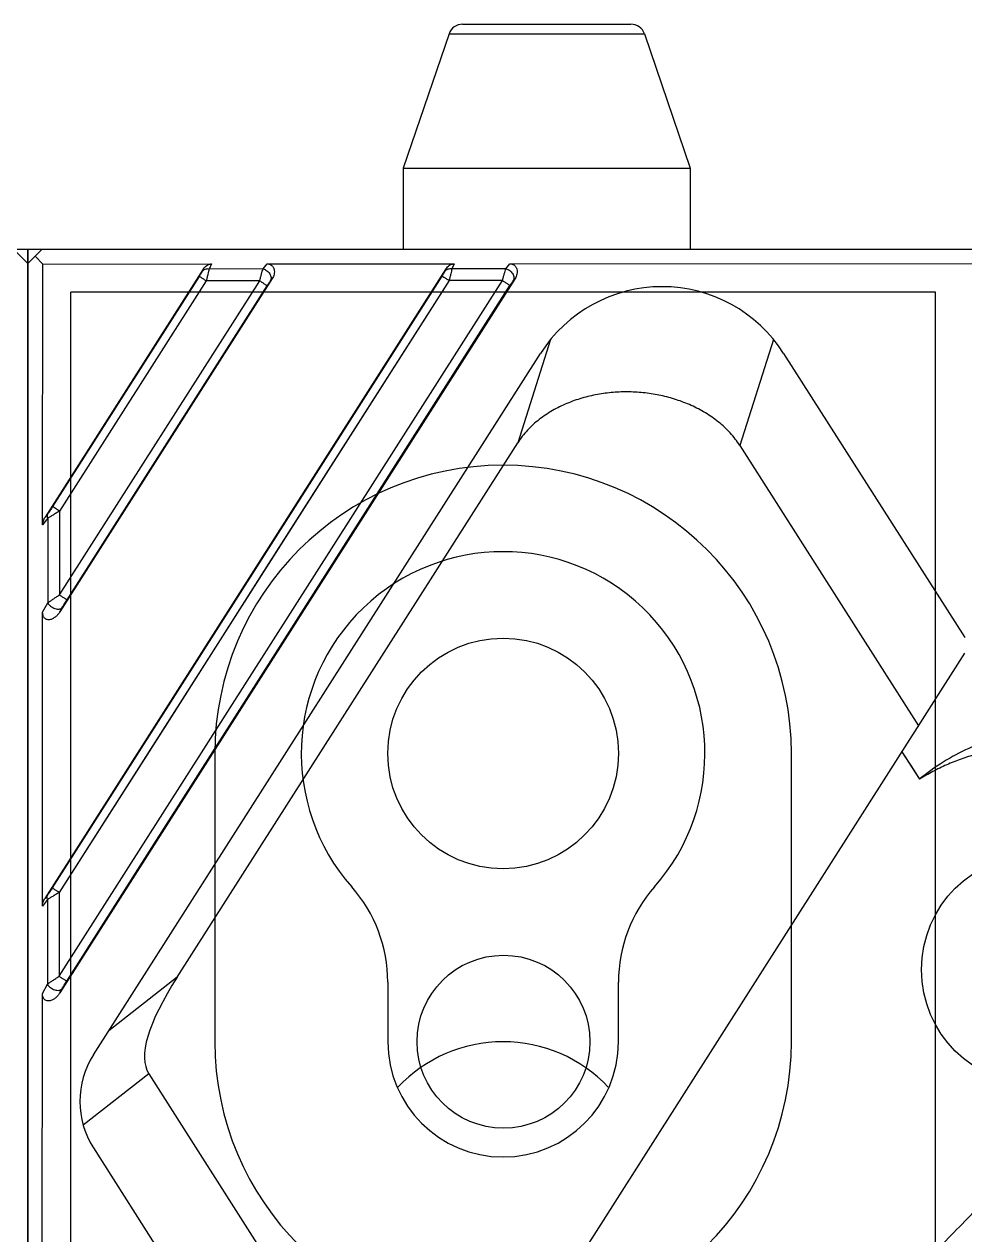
# Model space of a CAD drawing. Header units: millimetres. Extents: x 1409 to 26878, y 589 to 5187.
# Drawn here: x 15404.83 to 15437.46, y 3903.4 to 3945.4 of the extents above; entities that cross this region are included whole.
import ezdxf

# ---------------------------------------------------------------- set-up
doc = ezdxf.new("R2010")
doc.units = ezdxf.units.MM
doc.layers.add('02___PRT_ALL_AXES', color=7, linetype='Continuous')

# ---------------------------------------------------------------- blocks, each defined once
blk = doc.blocks.new('WRSF')
at = {"color": 114, "linetype": 'Continuous', "true_color": 0x139b48}
for p, q in [((12256.57, 6322.063), (12256.57, 6382.063)), ((12286.57, 6382.063), (12256.57, 6382.063)), ((12286.57, 6322.063), (12286.57, 6382.063)), ((12261.57, 6366.063), (12261.57, 6356.063)), ((12281.57, 6356.063), (12281.57, 6366.063)), ((12267.57, 6358.126), (12267.57, 6356.063)), ((12275.57, 6356.063), (12275.57, 6358.126))]:
    blk.add_line(p, q, dxfattribs=at)
for centre, radius, start, end in [((12271.57, 6366.063), 10, 0, 180), ((12271.57, 6366.063), 7, 318.5904, 221.4096), ((12262.57, 6358.126), 5, 0, 41.4096), ((12280.57, 6358.126), 5, 138.5904, 180), ((12271.57, 6356.063), 10, 180, 0), ((12271.57, 6356.063), 4, 180, 0), ((12271.57, 6351.063), 5, 43.1625, 136.8375)]:
    blk.add_arc(centre, radius, start, end, dxfattribs=at)
at = {"layer": '02___PRT_ALL_AXES', "color": 114, "linetype": 'Continuous', "true_color": 0x139b48}
blk.add_circle((12271.57, 6366.063), 4, dxfattribs=at)
blk = doc.blocks.new('*U71')
blk.add_blockref('WRSF', (-12547.57, -6214.325))
blk = doc.blocks.new('*U72')
at = {"color": 0, "linetype": 'ByBlock', "lineweight": -2, "transparency": 16777216}
blk.add_blockref('*U71', (600, 0), dxfattribs=at)
blk = doc.blocks.new('1111')
at = {"color": 7, "linetype": 'Continuous'}
for p, q in [((16017.864, 7059.434), (16023.698, 7059.434)), ((16017.391, 7059.095), (16015.806, 7054.434)), ((16017.391, 7059.095), (16024.171, 7059.095)), ((16024.171, 7059.095), (16025.756, 7054.434)), ((16015.806, 7054.434), (16015.806, 7051.634)), ((16015.806, 7054.434), (16025.756, 7054.434)), ((16025.756, 7054.434), (16025.756, 7051.634)), ((16003.281, 7051.634), (16002.781, 7051.134)), ((16002.781, 6714.134), (16002.781, 7051.634)), ((16002.781, 7051.634), (16602.781, 7051.634)), ((16003.301, 7051.114), (16003.031, 7051.384)), ((16602.781, 7051.134), (16602.281, 7051.634)), ((16602.781, 7051.634), (16602.781, 6714.134)), ((16003.296, 7042.068), (16003.301, 7051.114)), ((16003.301, 7051.114), (16009.152, 7051.117)), ((16017.285, 7050.945), (16003.373, 7029.107)), ((16008.864, 7050.941), (16003.381, 7042.334)), ((16008.864, 7050.94), (16008.82, 7050.847)), ((16009.152, 7051.117), (16009.068, 7050.94)), ((16010.94, 7050.942), (16009.068, 7050.94)), ((16010.94, 7050.942), (16011.082, 7051.118)), ((16011.082, 7051.118), (16017.574, 7051.122)), ((16017.285, 7050.945), (16017.241, 7050.852)), ((16017.574, 7051.122), (16017.49, 7050.946)), ((16019.363, 7050.947), (16017.49, 7050.946)), ((16019.363, 7050.947), (16019.504, 7051.123)), ((16019.504, 7051.123), (16038.237, 7051.134)), ((16017.146, 7050.689), (16003.63, 7029.471)), ((16008.724, 7050.683), (16003.639, 7042.7)), ((16003.867, 7026.402), (16019.248, 7050.54)), ((16017.394, 7050.538), (16003.87, 7029.314)), ((16003.879, 7039.633), (16010.824, 7050.532)), ((16008.97, 7050.531), (16003.881, 7042.545)), ((16019.682, 7050.613), (16003.89, 7025.825)), ((16011.261, 7050.608), (16003.897, 7039.05)), ((16010.824, 7050.532), (16008.97, 7050.531)), ((16017.146, 7050.689), (16010.819, 7040.757)), ((16017.394, 7050.538), (16011.063, 7040.603)), ((16011.196, 7050.527), (16011.261, 7050.608)), ((16019.248, 7050.54), (16017.394, 7050.538)), ((16019.617, 7050.532), (16019.682, 7050.613)), ((16004.132, 7026.239), (16019.504, 7050.369)), ((16004.141, 7039.467), (16011.082, 7050.363)), ((16012.838, 7039.905), (16019.504, 7050.369)), ((16020.916, 7048.5), (16019.773, 7044.911)), ((16028.651, 7048.494), (16027.479, 7044.815)), ((16005.058, 7023.675), (16020.564, 7048.014)), ((16028.998, 7048.014), (16035.281, 7038.152)), ((16007.966, 7026.378), (16019.773, 7044.911)), ((16027.479, 7044.815), (16033.674, 7035.091)), ((16003.475, 7042.457), (16003.381, 7042.334)), ((16003.881, 7042.545), (16003.639, 7042.7)), ((16003.881, 7042.545), (16003.879, 7039.633)), ((16003.472, 7042.3), (16003.296, 7042.068)), ((16003.472, 7042.3), (16003.47, 7039.359)), ((16010.819, 7040.757), (16003.63, 7029.471)), ((16011.063, 7040.603), (16007.679, 7035.292)), ((16007.08, 7030.866), (16012.838, 7039.905)), ((16003.294, 7039.037), (16003.47, 7039.359)), ((16003.897, 7039.05), (16003.977, 7039.196)), ((16003.288, 7028.841), (16003.294, 7039.037)), ((16015.124, 7005.975), (16035.281, 7037.615)), ((16007.679, 7035.292), (16003.87, 7029.314)), ((16033.1, 7034.191), (16033.707, 7033.238)), ((16033.1, 7034.191), (16033.404, 7033.715)), ((16033.404, 7033.715), (16033.707, 7033.238)), ((16004.132, 7026.239), (16007.08, 7030.866)), ((16003.464, 7029.072), (16003.288, 7028.841)), ((16003.467, 7029.231), (16003.373, 7029.107)), ((16003.464, 7029.072), (16003.462, 7026.132)), ((16003.87, 7029.314), (16003.867, 7026.402)), ((16003.286, 7025.81), (16003.462, 7026.132)), ((16007.966, 7026.378), (16005.594, 7024.516)), ((16003.28, 7016.178), (16003.286, 7025.81)), ((16003.89, 7025.825), (16003.969, 7025.969)), ((16006.977, 7023.023), (16004.704, 7021.239)), ((16006.977, 7023.023), (16016.481, 7008.105)), ((16005.058, 7020.451), (16199.886, 6714.633))]:
    blk.add_line(p, q, dxfattribs=at)
for centre, radius, start, end in [((16017.864, 7058.934), 0.5, 90, 161.222), ((16023.698, 7058.934), 0.5, 18.778, 90), ((16024.781, 7045.328), 5, 32.5, 147.5), ((16007.589, 7022.063), 3, 147.5, 212.5)]:
    blk.add_arc(centre, radius, start, end, dxfattribs=at)
blk.add_ellipse((16031.062, 7041.823), major_axis=(-24.038, -18.866), ratio=0.163628, start_param=-0.435529, end_param=-0.016118, dxfattribs=at)
for points, knots in [([(16008.82, 7050.847), (16008.817, 7050.842), (16008.812, 7050.831), (16008.798, 7050.806), (16008.779, 7050.772), (16008.753, 7050.728), (16008.734, 7050.698), (16008.724, 7050.683)], [0, 0, 0, 0, 0.090792, 0.196402, 0.440946, 0.713948, 1, 1, 1, 1]), ([(16009.068, 7050.94), (16009.043, 7050.943), (16008.994, 7050.944), (16008.925, 7050.928), (16008.864, 7050.896), (16008.832, 7050.864), (16008.82, 7050.847)], [0, 0, 0, 0, 0.267803, 0.52366, 0.766828, 1, 1, 1, 1]), ([(16008.864, 7050.941), (16008.88, 7050.965), (16008.916, 7051.012), (16008.984, 7051.068), (16009.051, 7051.101), (16009.108, 7051.115), (16009.137, 7051.117), (16009.152, 7051.117)], [0, 0, 0, 0, 0.250018, 0.499957, 0.749729, 0.874908, 1, 1, 1, 1]), ([(16009.068, 7050.94), (16009.065, 7050.928), (16009.06, 7050.902), (16009.046, 7050.843), (16009.027, 7050.759), (16009, 7050.648), (16008.98, 7050.571), (16008.97, 7050.531)], [0, 0, 0, 0, 0.087937, 0.190279, 0.430891, 0.706306, 1, 1, 1, 1]), ([(16010.824, 7050.532), (16010.834, 7050.572), (16010.855, 7050.65), (16010.885, 7050.761), (16010.913, 7050.857), (16010.931, 7050.916), (16010.94, 7050.942)], [0, 0, 0, 0, 0.292515, 0.566992, 0.807732, 1, 1, 1, 1]), ([(16010.94, 7050.942), (16010.964, 7050.936), (16011.01, 7050.921), (16011.074, 7050.884), (16011.131, 7050.834), (16011.175, 7050.776), (16011.206, 7050.713), (16011.221, 7050.647), (16011.219, 7050.583), (16011.205, 7050.544), (16011.196, 7050.527)], [0, 0, 0, 0, 0.130076, 0.264149, 0.399136, 0.531754, 0.659165, 0.779542, 0.892603, 1, 1, 1, 1]), ([(16011.082, 7051.118), (16011.095, 7051.118), (16011.123, 7051.116), (16011.164, 7051.107), (16011.203, 7051.09), (16011.238, 7051.067), (16011.268, 7051.038), (16011.293, 7051.005), (16011.312, 7050.967), (16011.329, 7050.914), (16011.337, 7050.844), (16011.327, 7050.761), (16011.302, 7050.681), (16011.275, 7050.631), (16011.261, 7050.608)], [0, 0, 0, 0, 0.062545, 0.125106, 0.187631, 0.250153, 0.31267, 0.375187, 0.437707, 0.500234, 0.625066, 0.749996, 0.874981, 1, 1, 1, 1]), ([(16017.241, 7050.852), (16017.239, 7050.847), (16017.233, 7050.836), (16017.22, 7050.811), (16017.201, 7050.777), (16017.175, 7050.734), (16017.156, 7050.704), (16017.146, 7050.689)], [0, 0, 0, 0, 0.090451, 0.195793, 0.440085, 0.713279, 1, 1, 1, 1]), ([(16017.49, 7050.946), (16017.466, 7050.949), (16017.417, 7050.95), (16017.347, 7050.934), (16017.286, 7050.901), (16017.254, 7050.869), (16017.241, 7050.852)], [0, 0, 0, 0, 0.267479, 0.52324, 0.766535, 1, 1, 1, 1]), ([(16017.285, 7050.945), (16017.301, 7050.97), (16017.337, 7051.016), (16017.406, 7051.073), (16017.472, 7051.106), (16017.53, 7051.12), (16017.559, 7051.122), (16017.574, 7051.122)], [0, 0, 0, 0, 0.249994, 0.499923, 0.749705, 0.874894, 1, 1, 1, 1]), ([(16017.49, 7050.946), (16017.488, 7050.934), (16017.482, 7050.908), (16017.469, 7050.849), (16017.45, 7050.765), (16017.423, 7050.655), (16017.404, 7050.578), (16017.394, 7050.538)], [0, 0, 0, 0, 0.08759, 0.189663, 0.430022, 0.705625, 1, 1, 1, 1]), ([(16019.248, 7050.54), (16019.258, 7050.58), (16019.278, 7050.657), (16019.308, 7050.767), (16019.336, 7050.863), (16019.354, 7050.921), (16019.363, 7050.947)], [0, 0, 0, 0, 0.293222, 0.567906, 0.80839, 1, 1, 1, 1]), ([(16019.363, 7050.947), (16019.386, 7050.942), (16019.433, 7050.926), (16019.497, 7050.889), (16019.553, 7050.84), (16019.598, 7050.782), (16019.628, 7050.718), (16019.643, 7050.652), (16019.64, 7050.589), (16019.627, 7050.549), (16019.617, 7050.532)], [0, 0, 0, 0, 0.129992, 0.263906, 0.398713, 0.531189, 0.658549, 0.779004, 0.89228, 1, 1, 1, 1]), ([(16019.504, 7051.123), (16019.518, 7051.123), (16019.545, 7051.121), (16019.586, 7051.112), (16019.625, 7051.095), (16019.66, 7051.072), (16019.691, 7051.043), (16019.715, 7051.01), (16019.734, 7050.972), (16019.751, 7050.919), (16019.759, 7050.849), (16019.749, 7050.766), (16019.723, 7050.686), (16019.697, 7050.636), (16019.682, 7050.613)], [0, 0, 0, 0, 0.062557, 0.12513, 0.187667, 0.250198, 0.31272, 0.375241, 0.437759, 0.500284, 0.625104, 0.75002, 0.874991, 1, 1, 1, 1]), ([(16008.97, 7050.531), (16008.955, 7050.54), (16008.925, 7050.559), (16008.882, 7050.587), (16008.841, 7050.612), (16008.806, 7050.634), (16008.779, 7050.65), (16008.761, 7050.662), (16008.75, 7050.668), (16008.741, 7050.674), (16008.734, 7050.678), (16008.728, 7050.681), (16008.726, 7050.682), (16008.724, 7050.683)], [0, 0, 0, 0, 0.186519, 0.365829, 0.531982, 0.679588, 0.80379, 0.855815, 0.900529, 0.937571, 0.966646, 0.987507, 1, 1, 1, 1]), ([(16010.824, 7050.532), (16010.84, 7050.522), (16010.871, 7050.502), (16010.917, 7050.473), (16010.96, 7050.445), (16010.998, 7050.42), (16011.026, 7050.402), (16011.045, 7050.389), (16011.056, 7050.381), (16011.066, 7050.375), (16011.073, 7050.37), (16011.079, 7050.366), (16011.081, 7050.364), (16011.082, 7050.363)], [0, 0, 0, 0, 0.183508, 0.361631, 0.527909, 0.676444, 0.801895, 0.854528, 0.899777, 0.937243, 0.966598, 0.987573, 1, 1, 1, 1]), ([(16011.082, 7050.363), (16011.092, 7050.379), (16011.112, 7050.41), (16011.142, 7050.453), (16011.169, 7050.492), (16011.187, 7050.516), (16011.196, 7050.527)], [0, 0, 0, 0, 0.281657, 0.550994, 0.795514, 1, 1, 1, 1]), ([(16017.394, 7050.538), (16017.378, 7050.548), (16017.349, 7050.567), (16017.305, 7050.594), (16017.265, 7050.619), (16017.229, 7050.641), (16017.202, 7050.657), (16017.184, 7050.668), (16017.173, 7050.675), (16017.163, 7050.68), (16017.156, 7050.684), (16017.151, 7050.687), (16017.148, 7050.688), (16017.146, 7050.689)], [0, 0, 0, 0, 0.186382, 0.365608, 0.53172, 0.679319, 0.80354, 0.855582, 0.900319, 0.937389, 0.966501, 0.987415, 1, 1, 1, 1]), ([(16019.248, 7050.54), (16019.264, 7050.53), (16019.295, 7050.51), (16019.34, 7050.48), (16019.383, 7050.452), (16019.421, 7050.428), (16019.449, 7050.409), (16019.467, 7050.396), (16019.479, 7050.388), (16019.488, 7050.381), (16019.496, 7050.376), (16019.501, 7050.372), (16019.503, 7050.37), (16019.504, 7050.369)], [0, 0, 0, 0, 0.183536, 0.361638, 0.527865, 0.676339, 0.801737, 0.854353, 0.899595, 0.937067, 0.966446, 0.98747, 1, 1, 1, 1]), ([(16019.504, 7050.369), (16019.514, 7050.385), (16019.534, 7050.415), (16019.564, 7050.459), (16019.591, 7050.498), (16019.609, 7050.521), (16019.617, 7050.532)], [0, 0, 0, 0, 0.282302, 0.551822, 0.7961, 1, 1, 1, 1]), ([(16027.479, 7044.815), (16027.429, 7044.893), (16027.323, 7045.044), (16027.144, 7045.256), (16026.949, 7045.453), (16026.669, 7045.695), (16026.289, 7045.959), (16025.797, 7046.217), (16025.279, 7046.416), (16024.743, 7046.56), (16024.196, 7046.65), (16023.642, 7046.686), (16023.088, 7046.669), (16022.537, 7046.597), (16021.997, 7046.47), (16021.474, 7046.285), (16020.976, 7046.04), (16020.59, 7045.783), (16020.307, 7045.546), (16020.11, 7045.351), (16019.929, 7045.14), (16019.822, 7044.989), (16019.773, 7044.911)], [0, 0, 0, 0, 0.031255, 0.062515, 0.093772, 0.125031, 0.187515, 0.250006, 0.312503, 0.375002, 0.437503, 0.500005, 0.562506, 0.625007, 0.687505, 0.75, 0.812489, 0.874969, 0.906229, 0.937486, 0.968745, 1, 1, 1, 1]), ([(16003.472, 7042.3), (16003.467, 7042.314), (16003.46, 7042.341), (16003.456, 7042.383), (16003.46, 7042.422), (16003.469, 7042.446), (16003.475, 7042.457)], [0, 0, 0, 0, 0.273588, 0.529947, 0.7707, 1, 1, 1, 1]), ([(16003.881, 7042.545), (16003.843, 7042.521), (16003.786, 7042.485), (16003.71, 7042.439), (16003.656, 7042.406), (16003.604, 7042.375), (16003.556, 7042.347), (16003.513, 7042.322), (16003.485, 7042.307), (16003.472, 7042.3)], [0, 0, 0, 0, 0.285444, 0.424068, 0.557739, 0.684511, 0.802168, 0.908218, 1, 1, 1, 1]), ([(16003.639, 7042.7), (16003.625, 7042.678), (16003.597, 7042.634), (16003.555, 7042.571), (16003.52, 7042.52), (16003.494, 7042.483), (16003.481, 7042.465), (16003.475, 7042.457)], [0, 0, 0, 0, 0.266474, 0.528676, 0.7792, 0.895335, 1, 1, 1, 1]), ([(16003.296, 7042.068), (16003.296, 7042.115), (16003.309, 7042.185), (16003.345, 7042.272), (16003.368, 7042.314), (16003.381, 7042.334)], [0, 0, 0, 0, 0.499088, 0.749544, 1, 1, 1, 1]), ([(16003.47, 7039.359), (16003.483, 7039.369), (16003.51, 7039.388), (16003.553, 7039.419), (16003.6, 7039.451), (16003.652, 7039.486), (16003.706, 7039.522), (16003.782, 7039.571), (16003.84, 7039.608), (16003.879, 7039.633)], [0, 0, 0, 0, 0.095057, 0.202717, 0.320766, 0.447064, 0.579746, 0.717147, 1, 1, 1, 1]), ([(16003.879, 7039.633), (16003.91, 7039.613), (16003.956, 7039.583), (16004.015, 7039.546), (16004.054, 7039.522), (16004.086, 7039.501), (16004.112, 7039.485), (16004.129, 7039.474), (16004.138, 7039.469), (16004.141, 7039.467)], [0, 0, 0, 0, 0.361448, 0.527764, 0.676378, 0.801916, 0.899863, 0.966695, 1, 1, 1, 1]), ([(16003.977, 7039.196), (16003.989, 7039.217), (16004.014, 7039.261), (16004.054, 7039.328), (16004.096, 7039.397), (16004.126, 7039.444), (16004.141, 7039.467)], [0, 0, 0, 0, 0.228249, 0.477593, 0.736732, 1, 1, 1, 1]), ([(16003.897, 7039.05), (16003.877, 7039.019), (16003.834, 7038.959), (16003.77, 7038.894), (16003.712, 7038.848), (16003.666, 7038.819), (16003.616, 7038.794), (16003.564, 7038.777), (16003.509, 7038.77), (16003.454, 7038.775), (16003.402, 7038.795), (16003.359, 7038.831), (16003.327, 7038.876), (16003.307, 7038.928), (16003.296, 7038.982), (16003.294, 7039.019), (16003.294, 7039.037)], [0, 0, 0, 0, 0.125041, 0.250043, 0.312587, 0.375127, 0.43766, 0.500178, 0.562668, 0.625121, 0.687536, 0.749949, 0.812412, 0.874918, 0.93746, 1, 1, 1, 1]), ([(16003.47, 7039.359), (16003.482, 7039.337), (16003.512, 7039.294), (16003.571, 7039.239), (16003.642, 7039.193), (16003.72, 7039.16), (16003.786, 7039.144), (16003.838, 7039.141), (16003.873, 7039.144), (16003.905, 7039.15), (16003.934, 7039.161), (16003.958, 7039.176), (16003.972, 7039.189), (16003.977, 7039.196)], [0, 0, 0, 0, 0.123388, 0.259727, 0.402966, 0.545721, 0.680703, 0.743467, 0.802339, 0.857105, 0.907879, 0.955209, 1, 1, 1, 1]), ([(16037.359, 7034.891), (16037.025, 7034.837), (16036.364, 7034.686), (16035.412, 7034.328), (16034.517, 7033.849), (16033.967, 7033.453), (16033.707, 7033.238)], [0, 0, 0, 0, 0.250374, 0.500459, 0.75031, 1, 1, 1, 1]), ([(16037.787, 7034.376), (16037.608, 7034.379), (16037.25, 7034.371), (16036.715, 7034.321), (16036.186, 7034.232), (16035.664, 7034.106), (16035.152, 7033.944), (16034.653, 7033.745), (16034.17, 7033.511), (16033.859, 7033.333), (16033.707, 7033.238)], [0, 0, 0, 0, 0.124994, 0.249991, 0.37499, 0.499991, 0.624994, 0.749993, 0.875003, 1, 1, 1, 1]), ([(16003.63, 7029.471), (16003.616, 7029.449), (16003.588, 7029.406), (16003.546, 7029.343), (16003.512, 7029.293), (16003.486, 7029.256), (16003.473, 7029.239), (16003.467, 7029.231)], [0, 0, 0, 0, 0.267289, 0.529859, 0.780185, 0.895945, 1, 1, 1, 1]), ([(16003.87, 7029.314), (16003.855, 7029.323), (16003.825, 7029.342), (16003.782, 7029.37), (16003.743, 7029.396), (16003.708, 7029.418), (16003.682, 7029.435), (16003.664, 7029.447), (16003.654, 7029.454), (16003.645, 7029.46), (16003.638, 7029.465), (16003.633, 7029.468), (16003.631, 7029.47), (16003.63, 7029.471)], [0, 0, 0, 0, 0.186765, 0.366169, 0.532306, 0.679831, 0.803928, 0.855903, 0.900573, 0.937582, 0.966636, 0.987493, 1, 1, 1, 1]), ([(16003.288, 7028.841), (16003.288, 7028.888), (16003.301, 7028.959), (16003.337, 7029.046), (16003.36, 7029.087), (16003.373, 7029.107)], [0, 0, 0, 0, 0.499116, 0.749565, 1, 1, 1, 1]), ([(16003.464, 7029.072), (16003.459, 7029.086), (16003.451, 7029.114), (16003.448, 7029.156), (16003.452, 7029.195), (16003.461, 7029.219), (16003.467, 7029.231)], [0, 0, 0, 0, 0.272707, 0.528822, 0.769922, 1, 1, 1, 1]), ([(16003.87, 7029.314), (16003.832, 7029.29), (16003.775, 7029.254), (16003.699, 7029.208), (16003.645, 7029.176), (16003.594, 7029.146), (16003.547, 7029.118), (16003.504, 7029.094), (16003.476, 7029.079), (16003.464, 7029.072)], [0, 0, 0, 0, 0.286616, 0.425539, 0.559311, 0.685986, 0.803344, 0.908898, 1, 1, 1, 1]), ([(16003.462, 7026.132), (16003.474, 7026.141), (16003.501, 7026.16), (16003.543, 7026.19), (16003.59, 7026.222), (16003.641, 7026.256), (16003.695, 7026.291), (16003.77, 7026.34), (16003.828, 7026.377), (16003.867, 7026.402)], [0, 0, 0, 0, 0.094377, 0.20155, 0.319309, 0.445514, 0.578298, 0.715992, 1, 1, 1, 1]), ([(16003.462, 7026.132), (16003.473, 7026.11), (16003.503, 7026.066), (16003.562, 7026.011), (16003.633, 7025.964), (16003.71, 7025.931), (16003.789, 7025.914), (16003.852, 7025.913), (16003.897, 7025.923), (16003.926, 7025.934), (16003.95, 7025.949), (16003.964, 7025.962), (16003.969, 7025.969)], [0, 0, 0, 0, 0.123343, 0.259357, 0.40215, 0.5445, 0.679275, 0.800812, 0.855803, 0.906916, 0.95469, 1, 1, 1, 1]), ([(16003.867, 7026.402), (16003.883, 7026.392), (16003.915, 7026.371), (16003.961, 7026.342), (16004.004, 7026.315), (16004.043, 7026.291), (16004.072, 7026.273), (16004.092, 7026.261), (16004.104, 7026.254), (16004.114, 7026.248), (16004.122, 7026.244), (16004.127, 7026.241), (16004.131, 7026.239), (16004.132, 7026.239)], [0, 0, 0, 0, 0.183179, 0.361165, 0.527448, 0.676075, 0.801655, 0.854354, 0.899662, 0.937176, 0.966567, 0.987563, 1, 1, 1, 1]), ([(16003.969, 7025.969), (16003.981, 7025.99), (16004.006, 7026.034), (16004.045, 7026.1), (16004.088, 7026.169), (16004.117, 7026.215), (16004.132, 7026.239)], [0, 0, 0, 0, 0.22744, 0.476591, 0.736019, 1, 1, 1, 1]), ([(16003.89, 7025.825), (16003.871, 7025.794), (16003.827, 7025.734), (16003.763, 7025.669), (16003.705, 7025.623), (16003.659, 7025.593), (16003.609, 7025.569), (16003.557, 7025.552), (16003.502, 7025.544), (16003.447, 7025.549), (16003.395, 7025.569), (16003.351, 7025.604), (16003.319, 7025.65), (16003.299, 7025.701), (16003.288, 7025.755), (16003.286, 7025.792), (16003.286, 7025.81)], [0, 0, 0, 0, 0.125042, 0.250036, 0.312572, 0.375101, 0.437623, 0.500128, 0.562605, 0.625049, 0.687461, 0.749881, 0.812357, 0.87488, 0.937441, 1, 1, 1, 1]), ([(16036.801, 7019.418), (16036.286, 7018.921), (16035.271, 7017.912), (16033.305, 7015.833), (16031.436, 7013.662), (16029.67, 7011.41), (16028.397, 7009.682), (16027.176, 7007.916), (16026.396, 7006.716), (16026.015, 7006.11)], [0, 0, 0, 0, 0.125007, 0.250014, 0.499996, 0.625, 0.750002, 0.875002, 1, 1, 1, 1])]:
    blk.add_open_spline(points, degree=3, knots=knots, dxfattribs=at)
at = {"layer": '02___PRT_ALL_AXES', "color": 7, "linetype": 'Continuous'}
for centre, radius in [((16037.781, 7026.634), 4), ((16019.281, 7024.134), 3)]:
    blk.add_circle(centre, radius, dxfattribs=at)
blk = doc.blocks.new('*U147')
blk.add_blockref('1111', (-16308.281, -6888.884))
blk = doc.blocks.new('*U148')
at = {"color": 0, "linetype": 'ByBlock', "lineweight": -2, "transparency": 16777216}
for p in [(0, 1350), (600, 1350)]:
    blk.add_blockref('*U147', p, dxfattribs=at)

msp = doc.modelspace()

# ---------------------------------------------------------------- block references
for name, p in [('*U148', (15110.4576, 2424.8499)), ('*U72', (15097.4439, 3768.3624))]:
    msp.add_blockref(name, p)

doc.saveas('drawing.dxf')
